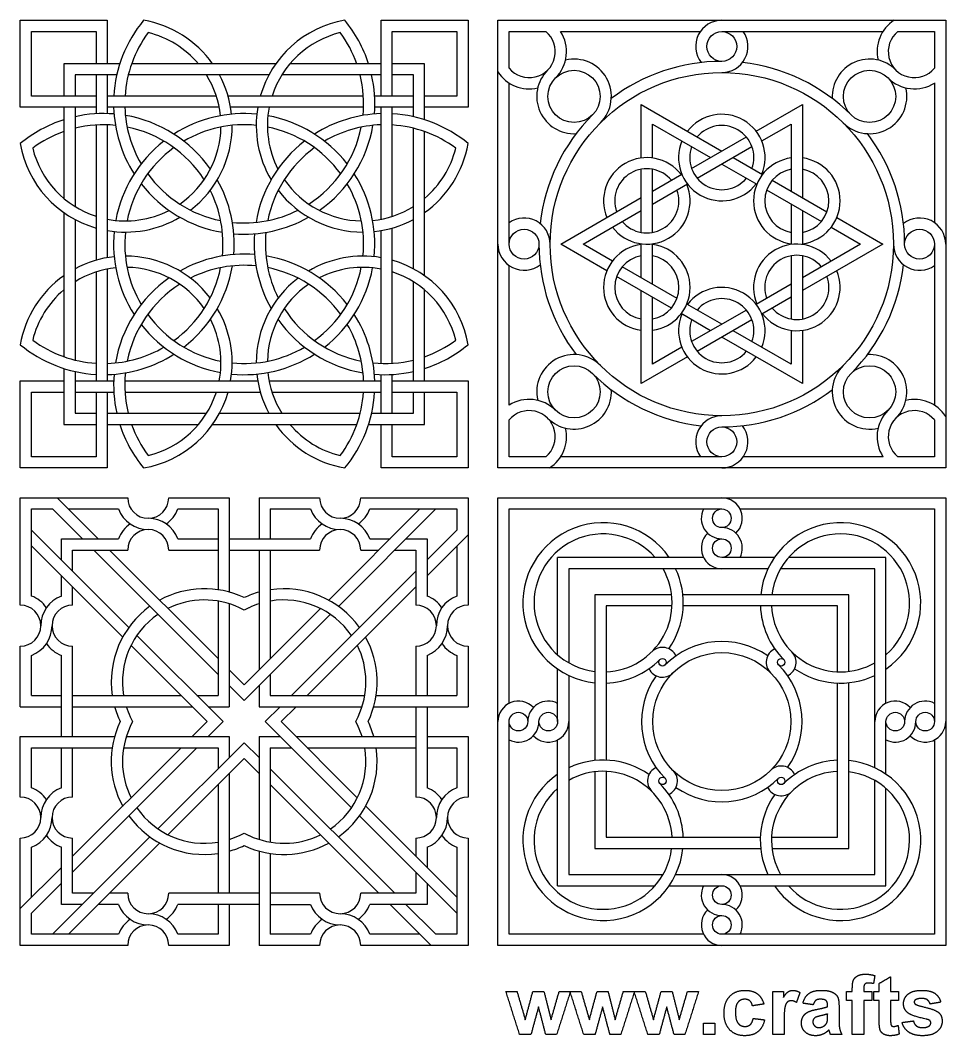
# Model space of a CAD drawing. Header units: millimetres. Extents: x -126 to 126, y -140 to 126.
# Drawn here: x -126 to -2, y -138.1 to -2 of the extents above; entities that cross this region are included whole.
import ezdxf

# ---------------------------------------------------------------- set-up
doc = ezdxf.new("R2010")
doc.units = ezdxf.units.MM
doc.header["$MEASUREMENT"] = 0
doc.layers.add('Layer 03', color=5, linetype='Continuous')

msp = doc.modelspace()

# ---------------------------------------------------------------- linework, layer by layer
at = {"layer": 'Layer 03'}
for p, q in [((-126, -13.66), (-126, -2)), ((-126, -2), (-114.34, -2)), ((-77.66, -2), (-66, -2)), ((-66, -2), (-66, -13.66)), ((-62, -2), (-2, -2)), ((-62, -62), (-62, -2)), ((-2, -2), (-2, -62)), ((-115.84, -3.5), (-115.84, -7.83)), ((-76.16, -12.16), (-76.16, -3.5)), ((-112.67, -7.83), (-120.17, -7.83)), ((-120.17, -7.83), (-120.17, -12.16)), ((-91.76, -7.83), (-111.09, -7.83)), ((-77.66, -7.83), (-89.87, -7.83)), ((-71.83, -7.83), (-76.16, -7.83)), ((-71.83, -15.33), (-71.83, -7.83)), ((-115.84, -9.33), (-115.84, -14.53)), ((-115.84, -12.16), (-124.5, -12.16)), ((-99.73, -12.16), (-114.34, -12.16)), ((-80.03, -12.16), (-98.16, -12.16)), ((-73.33, -12.16), (-78.53, -12.16)), ((-67.5, -12.16), (-71.83, -12.16)), ((-42.8, -20.45), (-42.8, -13.3)), ((-21.2, -13.3), (-21.2, -25.77)), ((-120.17, -13.66), (-120.17, -25.87)), ((-76.16, -28.27), (-76.16, -13.66)), ((-115.84, -16.03), (-115.84, -34.16)), ((-71.83, -36.24), (-71.83, -16.91)), ((-42.8, -30.43), (-42.8, -21.97)), ((-120.17, -27.76), (-120.17, -47.09)), ((-21.2, -27.5), (-21.2, -32.05)), ((-76.16, -47.97), (-76.16, -29.84)), ((-47.4, -35.57), (-53.59, -32)), ((-42.8, -36.5), (-42.8, -31.95)), ((-10.41, -32), (-21.2, -38.23)), ((-21.2, -33.57), (-21.2, -42.03)), ((-115.84, -35.73), (-115.84, -50.34)), ((-38.75, -40.57), (-46.09, -36.33)), ((-71.83, -50.34), (-71.83, -38.13)), ((-42.8, -50.7), (-42.8, -38.23)), ((-22.7, -39.1), (-26.64, -41.37)), ((-33.5, -43.6), (-37.44, -41.32)), ((-27.96, -42.13), (-35.29, -46.37)), ((-21.2, -43.55), (-21.2, -50.7)), ((-21.2, -50.7), (-32, -44.47)), ((-36.61, -47.12), (-42.8, -50.7)), ((-120.17, -48.67), (-120.17, -56.17)), ((-126, -62), (-126, -50.34)), ((-76.16, -54.67), (-76.16, -49.47)), ((-66, -50.34), (-66, -62)), ((-124.5, -51.84), (-120.17, -51.84)), ((-118.67, -51.84), (-113.47, -51.84)), ((-115.84, -51.84), (-115.84, -60.5)), ((-111.97, -51.84), (-93.84, -51.84)), ((-92.27, -51.84), (-77.66, -51.84)), ((-76.16, -51.84), (-67.5, -51.84)), ((-71.83, -56.17), (-71.83, -51.84)), ((-120.17, -56.17), (-115.84, -56.17)), ((-114.34, -56.17), (-102.13, -56.17)), ((-100.24, -56.17), (-80.91, -56.17)), ((-79.33, -56.17), (-71.83, -56.17)), ((-76.16, -60.5), (-76.16, -56.17)), ((-114.34, -62), (-126, -62)), ((-66, -62), (-77.66, -62)), ((-2, -62), (-62, -62)), ((-126, -80.39), (-126, -66)), ((-126, -66), (-111.61, -66)), ((-121.05, -66), (-115.55, -71.5)), ((-106.11, -66), (-98, -66)), ((-98, -66), (-98, -78.64)), ((-94, -66), (-85.89, -66)), ((-94, -66), (-94, -71.5)), ((-80.39, -66), (-66, -66)), ((-66, -66), (-66, -80.39)), ((-62, -66), (-2, -66)), ((-62, -126), (-62, -66)), ((-2, -66), (-2, -126)), ((-121.67, -67.5), (-117.67, -71.5)), ((-99.5, -67.5), (-99.5, -78.32)), ((-92.5, -67.5), (-92.5, -71.5)), ((-72.45, -67.5), (-84.67, -79.72)), ((-70.33, -67.5), (-83.37, -80.55)), ((-124.5, -70.33), (-111.45, -83.37)), ((-67.5, -70.33), (-71.5, -74.33)), ((-66, -70.95), (-71.5, -76.45)), ((-124.5, -72.45), (-112.28, -84.67)), ((-116.17, -73), (-99.5, -89.67)), ((-114.05, -73), (-99.5, -87.55)), ((-94, -73), (-94, -89.05)), ((-92.5, -73), (-92.5, -87.55)), ((-54, -87.05), (-54, -74)), ((-34.45, -74), (-54, -74)), ((-24.95, -74), (-32, -74)), ((-10, -74), (-23.05, -74)), ((-10, -93.55), (-10, -74)), ((-73, -75.83), (-89.67, -92.5)), ((-25.81, -75.5), (-52.5, -75.5)), ((-52.5, -75.5), (-52.5, -88.12)), ((-11.5, -75.5), (-24.12, -75.5)), ((-11.5, -102.19), (-11.5, -75.5)), ((-73, -77.95), (-87.55, -92.5)), ((-99.5, -79.84), (-99.5, -92.5)), ((-98, -80.21), (-98, -94)), ((-85.79, -80.84), (-96, -91.05)), ((-84.45, -81.62), (-96, -93.17)), ((-110.38, -84.45), (-98.83, -96)), ((-126, -94), (-126, -85.89)), ((-111.16, -85.79), (-100.95, -96)), ((-66, -85.89), (-66, -94)), ((-98, -89.05), (-96, -91.05)), ((-92.5, -89.67), (-92.5, -92.5)), ((-54, -96), (-54, -88.95)), ((-52.5, -89.81), (-52.5, -116.5)), ((-98, -91.17), (-96, -93.17)), ((-94, -91.17), (-94, -94)), ((-124.5, -92.5), (-120.5, -92.5)), ((-119, -92.5), (-104.45, -92.5)), ((-102.33, -92.5), (-99.5, -92.5)), ((-92.5, -92.5), (-79.84, -92.5)), ((-78.32, -92.5), (-67.5, -92.5)), ((-126, -94), (-120.5, -94)), ((-119, -94), (-102.95, -94)), ((-100.83, -94), (-98, -94)), ((-94, -94), (-80.21, -94)), ((-91.17, -94), (-93.17, -96)), ((-89.05, -94), (-91.05, -96)), ((-78.64, -94), (-66, -94)), ((-100.95, -96), (-102.95, -98)), ((-98.83, -96), (-100.83, -98)), ((-93.17, -96), (-81.62, -107.55)), ((-91.05, -96), (-80.84, -106.21)), ((-10, -103.05), (-10, -96)), ((-126, -106.11), (-126, -98)), ((-126, -98), (-113.36, -98)), ((-111.79, -98), (-98, -98)), ((-96, -98.83), (-107.55, -110.38)), ((-98, -98), (-98, -100.83)), ((-96, -98.83), (-94, -100.83)), ((-94, -98), (-94, -111.79)), ((-94, -98), (-91.17, -98)), ((-89.05, -98), (-73, -98)), ((-71.5, -98), (-66, -98)), ((-66, -98), (-66, -106.11)), ((-54, -118), (-54, -98.45)), ((-124.5, -99.5), (-113.68, -99.5)), ((-104.45, -99.5), (-119, -114.05)), ((-102.33, -99.5), (-119, -116.17)), ((-112.16, -99.5), (-99.5, -99.5)), ((-99.5, -99.5), (-99.5, -102.33)), ((-92.5, -99.5), (-92.5, -112.16)), ((-92.5, -99.5), (-89.67, -99.5)), ((-87.55, -99.5), (-73, -99.5)), ((-71.5, -99.5), (-67.5, -99.5)), ((-96, -100.95), (-106.21, -111.16)), ((-96, -100.95), (-94, -102.95)), ((-98, -102.95), (-98, -119)), ((-92.5, -102.33), (-75.83, -119)), ((-99.5, -104.45), (-99.5, -119)), ((-92.5, -104.45), (-77.95, -119)), ((-11.5, -116.5), (-11.5, -103.88)), ((-10, -118), (-10, -104.95)), ((-79.72, -107.33), (-67.5, -119.55)), ((-80.55, -108.63), (-67.5, -121.67)), ((-108.63, -111.45), (-121.67, -124.5)), ((-126, -126), (-126, -111.61)), ((-107.33, -112.28), (-119.55, -124.5)), ((-66, -111.61), (-66, -126)), ((-94, -113.36), (-94, -126)), ((-92.5, -113.68), (-92.5, -124.5)), ((-120.5, -115.55), (-126, -121.05)), ((-52.5, -116.5), (-39.88, -116.5)), ((-38.19, -116.5), (-11.5, -116.5)), ((-120.5, -117.67), (-124.5, -121.67)), ((-54, -118), (-40.95, -118)), ((-39.05, -118), (-32, -118)), ((-29.55, -118), (-10, -118)), ((-99.5, -120.5), (-99.5, -124.5)), ((-98, -120.5), (-98, -126)), ((-76.45, -120.5), (-70.95, -126)), ((-74.33, -120.5), (-70.33, -124.5)), ((-111.61, -126), (-126, -126)), ((-98, -126), (-106.11, -126)), ((-85.89, -126), (-94, -126)), ((-66, -126), (-80.39, -126)), ((-2, -126), (-62, -126))]:
    msp.add_line(p, q, dxfattribs=at)
for points in [[(-114.34, -2), (-114.34, -7.83)], [(-77.66, -12.16), (-77.66, -2)], [(-124.5, -12.16), (-124.5, -3.5), (-115.84, -3.5)], [(-76.16, -3.5), (-67.5, -3.5), (-67.5, -12.16)], [(-60.5, -8.43), (-60.5, -3.5), (-55.57, -3.5)], [(-53.6, -3.5), (-34.87, -3.5)], [(-32, -3.5), (-10.4, -3.5)], [(-8.43, -3.5), (-3.5, -3.5), (-3.5, -8.43)], [(-113.08, -9.33), (-118.67, -9.33), (-118.67, -12.16)], [(-114.34, -9.33), (-114.34, -14.51)], [(-92.69, -9.33), (-111.53, -9.33)], [(-77.66, -9.33), (-90.96, -9.33)], [(-73.33, -14.92), (-73.33, -9.33), (-76.16, -9.33)], [(-60.5, -32), (-60.5, -10.4)], [(-3.5, -10.4), (-3.5, -29.13)], [(-42.8, -13.3), (-32, -19.53)], [(-27.39, -16.88), (-21.2, -13.3)], [(-115.84, -13.66), (-126, -13.66)], [(-118.67, -13.66), (-118.67, -26.96)], [(-99.34, -13.66), (-114.34, -13.66)], [(-80.01, -13.66), (-97.82, -13.66)], [(-73.33, -13.66), (-78.51, -13.66)], [(-77.66, -28.66), (-77.66, -13.66)], [(-66, -13.66), (-71.83, -13.66)], [(-114.34, -16.01), (-114.34, -33.82)], [(-41.3, -20.45), (-41.3, -15.9), (-33.5, -20.4)], [(-26.64, -18.17), (-22.7, -15.9), (-22.7, -24.9)], [(-73.33, -35.31), (-73.33, -16.47)], [(-36.04, -21.87), (-28.71, -17.63)], [(-35.29, -23.17), (-27.96, -18.93)], [(-30.5, -20.4), (-26.56, -22.68)], [(-32, -21.27), (-27.31, -23.97)], [(-41.3, -30.43), (-41.3, -21.97)], [(-41.3, -24.9), (-37.36, -22.63)], [(-41.3, -26.63), (-36.61, -23.93)], [(-25.25, -23.43), (-17.91, -27.67)], [(-53.59, -32), (-42.8, -25.77)], [(-26, -24.73), (-18.66, -28.97)], [(-22.7, -26.63), (-22.7, -32.05)], [(-46.65, -34.27), (-50.59, -32), (-42.8, -27.5)], [(-16.6, -28.43), (-10.41, -32)], [(-118.67, -28.69), (-118.67, -47.53)], [(-17.35, -29.73), (-13.41, -32), (-21.2, -36.5)], [(-77.66, -47.99), (-77.66, -30.18)], [(-41.3, -37.37), (-41.3, -31.95)], [(-3.5, -32), (-3.5, -53.6)], [(-22.7, -33.57), (-22.7, -42.03)], [(-114.34, -35.34), (-114.34, -50.34)], [(-60.5, -53.6), (-60.5, -34.87)], [(-38, -39.27), (-45.34, -35.03)], [(-73.33, -50.34), (-73.33, -37.04)], [(-22.7, -37.37), (-27.39, -40.07)], [(-37.36, -45.83), (-41.3, -48.1), (-41.3, -39.1)], [(-32, -42.73), (-36.69, -40.03)], [(-28.71, -40.83), (-36.04, -45.07)], [(-22.7, -43.55), (-22.7, -48.1), (-30.5, -43.6)], [(-126, -50.34), (-120.17, -50.34)], [(-118.67, -49.08), (-118.67, -54.67), (-115.84, -54.67)], [(-118.67, -50.34), (-113.49, -50.34)], [(-111.99, -50.34), (-94.18, -50.34)], [(-92.66, -50.34), (-77.66, -50.34)], [(-77.66, -54.67), (-77.66, -49.49)], [(-76.16, -50.34), (-66, -50.34)], [(-115.84, -60.5), (-124.5, -60.5), (-124.5, -51.84)], [(-114.34, -51.84), (-114.34, -62)], [(-78.92, -54.67), (-73.33, -54.67), (-73.33, -51.84)], [(-67.5, -51.84), (-67.5, -60.5), (-76.16, -60.5)], [(-114.34, -54.67), (-101.04, -54.67)], [(-99.31, -54.67), (-80.47, -54.67)], [(-55.57, -60.5), (-60.5, -60.5), (-60.5, -55.57)], [(-3.5, -55.57), (-3.5, -60.5), (-8.43, -60.5)], [(-77.66, -62), (-77.66, -56.17)], [(-32, -60.5), (-53.6, -60.5)], [(-10.4, -60.5), (-29.13, -60.5)], [(-124.5, -79.17), (-124.5, -67.5), (-121.67, -67.5)], [(-119.55, -67.5), (-112.83, -67.5)], [(-104.88, -67.5), (-99.5, -67.5)], [(-92.5, -67.5), (-87.12, -67.5)], [(-79.17, -67.5), (-67.5, -67.5), (-67.5, -70.33)], [(-60.5, -93.55), (-60.5, -67.5), (-32, -67.5)], [(-29.55, -67.5), (-3.5, -67.5), (-3.5, -96)], [(-120.5, -74.33), (-120.5, -71.5), (-112.83, -71.5)], [(-104.88, -71.5), (-99.5, -71.5)], [(-98, -71.5), (-87.12, -71.5)], [(-79.17, -71.5), (-76.45, -71.5)], [(-74.33, -71.5), (-71.5, -71.5), (-71.5, -79.17)], [(-119, -75.83), (-119, -73), (-111.61, -73)], [(-106.11, -73), (-99.5, -73)], [(-98, -73), (-85.89, -73)], [(-80.39, -73), (-77.95, -73)], [(-75.83, -73), (-73, -73), (-73, -80.39)], [(-67.5, -72.45), (-67.5, -79.17)], [(-120.5, -79.17), (-120.5, -76.45)], [(-119, -80.39), (-119, -77.95)], [(-38.72, -79), (-49, -79), (-49, -101.22)], [(-15, -89.28), (-15, -79), (-37.22, -79)], [(-95.36, -80.74), (-96, -81.04), (-96.64, -80.74)], [(-38.67, -80.5), (-47.5, -80.5), (-47.5, -101.17)], [(-16.5, -89.33), (-16.5, -80.5), (-37.17, -80.5)], [(-119, -98), (-119, -85.89)], [(-73, -85.89), (-73, -92.5)], [(-124.5, -92.5), (-124.5, -87.12)], [(-120.5, -98), (-120.5, -87.12)], [(-71.5, -87.12), (-71.5, -92.5)], [(-67.5, -87.12), (-67.5, -92.5)], [(-25.33, -111.5), (-16.5, -111.5), (-16.5, -90.83)], [(-25.28, -113), (-15, -113), (-15, -90.78)], [(-73, -94), (-73, -106.11)], [(-71.5, -94), (-71.5, -104.88)], [(-111.26, -95.36), (-110.96, -96), (-111.26, -96.64)], [(-80.74, -96.64), (-81.04, -96), (-80.74, -95.36)], [(-34.45, -124.5), (-60.5, -124.5), (-60.5, -96)], [(-3.5, -98.45), (-3.5, -124.5), (-32, -124.5)], [(-124.5, -104.88), (-124.5, -99.5)], [(-120.5, -104.88), (-120.5, -99.5)], [(-119, -106.11), (-119, -99.5)], [(-67.5, -99.5), (-67.5, -104.88)], [(-49, -102.72), (-49, -113), (-26.78, -113)], [(-47.5, -102.67), (-47.5, -111.5), (-26.83, -111.5)], [(-96.64, -111.26), (-96, -110.96), (-95.36, -111.26)], [(-124.5, -119.55), (-124.5, -112.83)], [(-117.67, -120.5), (-120.5, -120.5), (-120.5, -112.83)], [(-116.17, -119), (-119, -119), (-119, -111.61)], [(-73, -111.61), (-73, -114.05)], [(-71.5, -112.83), (-71.5, -115.55)], [(-67.5, -112.83), (-67.5, -124.5), (-70.33, -124.5)], [(-73, -116.17), (-73, -119), (-80.39, -119)], [(-71.5, -117.67), (-71.5, -120.5), (-79.17, -120.5)], [(-111.61, -119), (-114.05, -119)], [(-94, -119), (-106.11, -119)], [(-85.89, -119), (-92.5, -119)], [(-112.83, -120.5), (-115.55, -120.5)], [(-94, -120.5), (-104.88, -120.5)], [(-92.5, -120.5), (-87.12, -120.5)], [(-112.83, -124.5), (-124.5, -124.5), (-124.5, -121.67)], [(-99.5, -124.5), (-104.88, -124.5)], [(-87.12, -124.5), (-92.5, -124.5)], [(-72.45, -124.5), (-79.17, -124.5)]]:
    msp.add_lwpolyline(points, dxfattribs=at)
for centre, radius in [((-32, -5.5), 2), ((-51.8, -12.2), 3.5), ((-32, -32), 23), ((-12.2, -12.2), 3.5), ((-58.5, -32), 2), ((-5.5, -32), 2), ((-51.8, -51.8), 3.5), ((-12.2, -51.8), 3.5), ((-32, -58.5), 2), ((-32, -68.75), 1.25), ((-32, -72.75), 1.25), ((-32, -96), 9.25), ((-39.95, -88.05), 0.5), ((-24.05, -88.05), 0.5), ((-59.25, -96), 1.25), ((-55.25, -96), 1.25), ((-8.75, -96), 1.25), ((-4.75, -96), 1.25), ((-39.95, -103.95), 0.5), ((-24.05, -103.95), 0.5), ((-32, -119.25), 1.25), ((-32, -123.25), 1.25)]:
    msp.add_circle(centre, radius, dxfattribs=at)
for centre, radius, start, end in [((-96, -13.16), 17.5, 140.3705, 176.726), ((-111.91, -16.09), 14.3, 35.2878, 80.2176), ((-80.09, -16.09), 14.3, 99.7824, 164.0498), ((-96, -13.16), 17.5, 17.7346, 39.6295), ((-32, -5.5), 3.5, 90, 218.0176), ((-6.19, -6.19), 5, 123.0578, 193.2117), ((-96, -13.16), 16, 143.5571, 176.4187), ((-111.91, -16.09), 12.8, 40.1943, 76.276), ((-80.09, -16.09), 12.8, 103.724, 162.1211), ((-96, -13.16), 16, 19.461, 36.4429), ((-57.81, -6.19), 3.5, 219.7588, 50.2412), ((-57.81, -6.19), 5, 315, 32.5558), ((-32, -5.5), 3.5, 270, 34.8499), ((-6.19, -6.19), 3.5, 129.7588, 320.2412), ((-51.8, -12.2), 5, 315, 103.2117), ((-32, -32), 24.5, 90, 127.1828), ((-32, -32), 24.5, 45, 83.5379), ((-12.2, -12.2), 5, 45, 183.2051), ((-111.91, -16.09), 12.8, 5.8372, 31.8835), ((-111.91, -16.09), 14.3, 6.0634, 28.2155), ((-96, -13.16), 16, 354.3223, 13.8521), ((-96, -13.16), 17.5, 355.432, 12.6441), ((-57.81, -6.19), 5, 213.0578, 283.2117), ((-51.8, -12.2), 5, 135, 273.2051), ((-6.19, -6.19), 5, 225, 302.5558), ((-12.2, -12.2), 5, 225, 13.2117), ((-114.84, -32), 17.5, 85.432, 102.6441), ((-96, -13.16), 17.5, 181.639, 212.5634), ((-96, -13.16), 16, 181.7928, 210.3535), ((-114.84, -32), 17.5, 35.1001, 80.406), ((-96, -32), 17.5, 84.4651, 122.5634), ((-80.09, -16.09), 14.3, 170.2176, 210.6561), ((-80.09, -16.09), 12.8, 169.0578, 207.1721), ((-96, -32), 17.5, 37.9117, 79.5494), ((-77.16, -32), 17.5, 91.639, 122.5634), ((-77.16, -32), 17.5, 50.3705, 86.726), ((-32, -32), 24.5, 135, 173.5379), ((-32, -20.4), 5.8, 337.4301, 142.5699), ((-114.84, -32), 17.5, 107.7346, 129.6295), ((-114.84, -32), 16, 84.3223, 103.8521), ((-114.84, -32), 16, 32.6834, 78.6398), ((-111.91, -16.09), 12.8, 304.5977, 359.0464), ((-96, -32), 16, 84.2323, 120.3535), ((-111.91, -16.09), 14.3, 307.4525, 0.0444), ((-96, -32), 16, 36.0643, 78.7929), ((-96, -13.16), 16, 302.6834, 348.6398), ((-96, -13.16), 17.5, 305.1001, 350.406), ((-77.16, -32), 16, 91.7928, 120.3535), ((-77.16, -32), 16, 53.5571, 86.4187), ((-32, -20.4), 4.3, 340.0455, 139.9545), ((-114.84, -32), 16, 109.461, 126.4429), ((-32, -32), 24.5, 0, 37.1828), ((-111.91, -16.09), 14.3, 189.7824, 254.0498), ((-96, -32), 17.5, 127.9117, 169.5494), ((-77.16, -32), 17.5, 127.9117, 170.406), ((-80.09, -16.09), 14.3, 305.2878, 350.2176), ((-32, -20.4), 5.8, 157.4301, 322.5699), ((-32, -20.4), 4.3, 160.0455, 319.9545), ((-111.91, -16.09), 12.8, 193.724, 252.1211), ((-96, -32), 16, 126.0643, 168.7929), ((-77.16, -32), 16, 126.0643, 168.6398), ((-80.09, -16.09), 12.8, 310.1943, 346.276), ((-42.05, -26.2), 5.8, 37.4301, 202.5699), ((-21.95, -26.2), 5.8, 97.4301, 262.5699), ((-21.95, -26.2), 5.8, 277.4301, 82.5699), ((-96, -13.16), 16, 216.0643, 258.6398), ((-96, -32), 17.5, 354.4651, 32.5634), ((-42.05, -26.2), 4.3, 40.0455, 199.9545), ((-21.95, -26.2), 4.3, 100.0455, 259.9545), ((-21.95, -26.2), 4.3, 280.0455, 79.9545), ((-96, -13.16), 17.5, 217.9117, 260.406), ((-114.84, -32), 17.5, 355.432, 29.4968), ((-80.09, -16.09), 12.8, 214.5977, 269.0464), ((-96, -32), 16, 354.2323, 30.3535), ((-42.05, -26.2), 5.8, 217.4301, 22.5699), ((-114.84, -32), 16, 354.3223, 26.7919), ((-80.09, -16.09), 14.3, 217.4525, 270.0444), ((-42.05, -26.2), 4.3, 220.0455, 19.9545), ((-80.09, -16.09), 12.8, 275.8372, 301.8835), ((-111.91, -16.09), 12.8, 259.0578, 297.1721), ((-111.91, -16.09), 14.3, 260.2176, 300.6561), ((-96, -13.16), 16, 264.3223, 296.7919), ((-96, -13.16), 17.5, 265.432, 299.4968), ((-58.5, -32), 3.5, 0, 124.8499), ((-5.5, -32), 3.5, 0, 128.0176), ((-80.09, -16.09), 14.3, 276.0634, 298.2155), ((-96, -32), 17.5, 174.4651, 212.5634), ((-96, -32), 16, 174.2323, 210.3535), ((-77.16, -32), 17.5, 175.432, 209.4968), ((-77.16, -32), 16, 174.3223, 206.7919), ((-58.5, -32), 3.5, 180, 308.0176), ((-32, -32), 24.5, 180, 217.1828), ((-42.05, -37.8), 5.8, 97.4301, 262.5699), ((-42.05, -37.8), 5.8, 277.4301, 82.5699), ((-21.95, -37.8), 5.8, 37.4301, 202.5699), ((-21.95, -26.2), 5.8, 270, 270.0000033162686), ((-5.5, -32), 3.5, 180, 304.8499), ((-111.91, -47.91), 14.3, 96.0634, 118.2155), ((-111.91, -47.91), 14.3, 37.4525, 90.0444), ((-96, -50.84), 17.5, 85.432, 119.4968), ((-96, -50.84), 17.5, 37.9117, 80.406), ((-80.09, -47.91), 14.3, 80.2176, 120.6561), ((-42.05, -37.8), 4.3, 100.0455, 259.9545), ((-42.05, -37.8), 4.3, 280.0455, 79.9545), ((-21.95, -37.8), 4.3, 40.0455, 199.9545), ((-111.91, -47.91), 12.8, 95.8372, 121.8835), ((-111.91, -47.91), 12.8, 34.5977, 89.0464), ((-114.84, -32), 16, 306.0643, 348.6398), ((-114.84, -32), 17.5, 307.9117, 350.406), ((-96, -50.84), 16, 84.3223, 116.7919), ((-96, -50.84), 16, 36.0643, 78.6398), ((-96, -32), 16, 306.0643, 348.7929), ((-80.09, -47.91), 12.8, 79.0578, 117.1721), ((-96, -32), 17.5, 307.9117, 349.5494), ((-80.09, -47.91), 14.3, 9.7824, 74.0498), ((-32, -32), 24.5, 315, 353.5379), ((-111.91, -47.91), 14.3, 125.2878, 170.2176), ((-96, -50.84), 17.5, 125.1001, 170.406), ((-80.09, -47.91), 14.3, 127.4525, 180.0444), ((-80.09, -47.91), 12.8, 13.724, 72.1211), ((-21.95, -37.8), 5.8, 217.4301, 22.5699), ((-21.95, -37.8), 4.3, 220.0455, 19.9545), ((-96, -50.84), 16, 122.6834, 168.6398), ((-80.09, -47.91), 12.8, 124.5977, 179.0464), ((-32, -43.6), 5.8, 337.4301, 142.5699), ((-111.91, -47.91), 12.8, 130.1943, 166.276), ((-32, -43.6), 4.3, 340.0455, 139.9545), ((-111.91, -47.91), 14.3, 350.2176, 30.6561), ((-77.16, -32), 16, 212.6834, 258.6398), ((-96, -32), 16, 216.0643, 258.7929), ((-111.91, -47.91), 12.8, 349.0578, 27.1721), ((-77.16, -32), 17.5, 215.1001, 260.406), ((-96, -50.84), 17.5, 1.639, 32.5634), ((-32, -43.6), 5.8, 157.4301, 322.5699), ((-32, -43.6), 4.3, 160.0455, 319.9545), ((-96, -32), 17.5, 217.9117, 259.5494), ((-96, -50.84), 16, 1.7928, 30.3535), ((-114.84, -32), 16, 233.5571, 266.4187), ((-77.16, -32), 16, 289.461, 306.4429), ((-114.84, -32), 17.5, 230.3705, 266.726), ((-114.84, -32), 16, 271.7928, 300.3535), ((-96, -32), 16, 264.2323, 300.3535), ((-77.16, -32), 17.5, 287.7346, 309.6295), ((-114.84, -32), 17.5, 271.639, 302.5634), ((-96, -32), 17.5, 264.4651, 302.5634), ((-77.16, -32), 16, 264.3223, 283.8521), ((-51.8, -51.8), 5, 45, 193.2117), ((-12.2, -51.8), 5, 315, 93.2051), ((-12.2, -51.8), 5, 135, 283.2117), ((-96, -50.84), 17.5, 175.432, 192.6441), ((-96, -50.84), 16, 174.3223, 193.8521), ((-80.09, -47.91), 14.3, 186.0634, 208.2155), ((-80.09, -47.91), 12.8, 185.8372, 211.8835), ((-77.16, -32), 17.5, 265.432, 282.6441), ((-32, -32), 24.5, 225, 263.5379), ((-51.8, -51.8), 5, 225, 3.2051), ((-32, -32), 24.5, 270, 307.1828), ((-111.91, -47.91), 14.3, 279.7824, 344.0498), ((-111.91, -47.91), 12.8, 283.724, 342.1211), ((-96, -50.84), 16, 323.5571, 356.4187), ((-96, -50.84), 17.5, 320.3705, 356.726), ((-57.81, -57.81), 5, 45, 122.5558), ((-6.19, -57.81), 5, 33.0578, 103.2117), ((-57.81, -57.81), 3.5, 309.7588, 140.2412), ((-6.19, -57.81), 5, 135, 212.5558), ((-6.19, -57.81), 3.5, 39.7588, 230.2412), ((-32, -58.5), 3.5, 90, 214.8499), ((-96, -50.84), 17.5, 197.7346, 219.6295), ((-96, -50.84), 16, 199.461, 216.4429), ((-80.09, -47.91), 14.3, 215.2878, 260.2176), ((-80.09, -47.91), 12.8, 220.1943, 256.276), ((-57.81, -57.81), 5, 303.0578, 13.2117), ((-32, -58.5), 3.5, 270, 38.0176), ((-108.86, -66), 2.75, 180, 0), ((-83.14, -66), 2.75, 180, 0), ((-32, -68.75), 2.75, 313.3418, 90), ((-108.86, -66), 4.25, 200.6673, 270), ((-108.86, -66), 4.25, 304.5603, 339.3327), ((-83.14, -66), 4.25, 200.6673, 270), ((-83.14, -66), 4.25, 304.5603, 339.3327), ((-32, -68.75), 2.75, 152.9643, 270), ((-108.86, -73), 4.25, 20.6673, 90), ((-83.14, -73), 4.25, 20.6673, 90), ((-47.91, -80.09), 10.75, 34.508, 264.18), ((-16.09, -80.09), 10.75, 304.508, 174.18), ((-108.86, -73), 4.25, 124.5603, 159.3327), ((-108.86, -73), 2.75, 0, 180), ((-83.14, -73), 4.25, 124.5603, 159.3327), ((-83.14, -73), 2.75, 0, 180), ((-32, -72.75), 2.75, 133.3418, 270), ((-32, -72.75), 2.75, 332.9643, 90), ((-47.91, -80.09), 9.25, 41.1771, 263.2321), ((-16.09, -80.09), 9.25, 311.1771, 173.2321), ((-47.91, -80.09), 9.25, 272.5398, 29.7507), ((-47.91, -80.09), 10.75, 325.1023, 25.2764), ((-101.33, -90.67), 12.48, 64.7391, 118.7179), ((-90.67, -90.67), 12.48, 105.4579, 115.2609), ((-90.67, -90.67), 12.48, 35.7809, 98.4168), ((-126, -83.14), 4.25, 34.5603, 69.3327), ((-119, -83.14), 4.25, 110.6673, 180), ((-101.33, -90.67), 10.98, 64.7391, 116.4184), ((-90.67, -90.67), 10.98, 107.6337, 115.2609), ((-90.67, -90.67), 10.98, 34.5086, 99.5764), ((-73, -83.14), 4.25, 34.5603, 69.3327), ((-66, -83.14), 4.25, 110.6673, 180), ((-126, -83.14), 2.75, 270, 90), ((-119, -83.14), 2.75, 90, 270), ((-101.33, -90.67), 12.48, 125.7809, 188.4168), ((-101.33, -90.67), 10.98, 124.5086, 189.5764), ((-73, -83.14), 2.75, 270, 90), ((-66, -83.14), 2.75, 90, 270), ((-16.09, -80.09), 10.75, 182.1852, 225), ((-16.09, -80.09), 9.25, 182.5398, 299.7507), ((-126, -83.14), 4.25, 290.6673, 0), ((-73, -83.14), 4.25, 290.6673, 0), ((-119, -83.14), 4.25, 214.5603, 249.3327), ((-90.67, -90.67), 12.48, 334.7391, 28.7179), ((-66, -83.14), 4.25, 214.5603, 249.3327), ((-32, -96), 10.75, 55.1023, 135), ((-90.67, -90.67), 10.98, 334.7391, 26.4184), ((-39.95, -88.05), 2, 25.5288, 135), ((-24.05, -88.05), 2, 115.5288, 225), ((-24.05, -88.05), 2, 295.5288, 45), ((-47.91, -80.09), 10.75, 272.1852, 315), ((-32, -96), 10.75, 325.1023, 45), ((-39.95, -88.05), 2, 205.5288, 315), ((-16.09, -80.09), 10.75, 235.1023, 295.2764), ((-32, -96), 10.75, 145.1023, 225), ((-59.25, -96), 2.75, 43.3418, 180), ((-55.25, -96), 2.75, 62.9643, 180), ((-8.75, -96), 2.75, 43.3418, 180), ((-4.75, -96), 2.75, 62.9643, 180), ((-101.33, -90.67), 12.48, 195.4579, 205.2609), ((-101.33, -90.67), 10.98, 197.6337, 205.2609), ((-101.33, -101.33), 12.48, 154.7391, 208.7179), ((-90.67, -101.33), 12.48, 15.4579, 25.2609), ((-59.25, -96), 2.75, 242.9643, 0), ((-55.25, -96), 2.75, 223.3418, 360), ((-8.75, -96), 2.75, 242.9643, 360), ((-4.75, -96), 2.75, 223.3418, 360), ((-101.33, -101.33), 10.98, 154.7391, 206.4184), ((-90.67, -101.33), 10.98, 17.6337, 25.2609), ((-90.67, -101.33), 10.98, 304.5086, 9.5764), ((-90.67, -101.33), 12.48, 305.7809, 8.4168), ((-47.91, -111.91), 10.75, 55.1023, 115.2764), ((-24.05, -103.95), 2, 25.5288, 135), ((-16.09, -111.91), 10.75, 214.508, 84.18), ((-16.09, -111.91), 10.75, 92.1852, 135), ((-47.91, -111.91), 10.75, 124.508, 354.18), ((-47.91, -111.91), 9.25, 2.5398, 119.7507), ((-39.95, -103.95), 2, 115.5288, 225), ((-39.95, -103.95), 2, 295.5288, 45), ((-16.09, -111.91), 9.25, 92.5398, 209.7507), ((-16.09, -111.91), 9.25, 221.1771, 83.2321), ((-47.91, -111.91), 10.75, 2.1852, 45), ((-32, -96), 10.75, 235.1023, 315), ((-126, -108.86), 2.75, 270, 90), ((-126, -108.86), 4.25, 34.5603, 69.3327), ((-119, -108.86), 4.25, 110.6673, 180), ((-119, -108.86), 2.75, 90, 270), ((-73, -108.86), 2.75, 270, 90), ((-73, -108.86), 4.25, 34.5603, 69.3327), ((-66, -108.86), 4.25, 110.6673, 180), ((-66, -108.86), 2.75, 90, 270), ((-47.91, -111.91), 9.25, 131.1771, 353.2321), ((-16.09, -111.91), 10.75, 145.1023, 205.2764), ((-24.05, -103.95), 2, 205.5288, 315), ((-126, -108.86), 4.25, 290.6673, 0), ((-101.33, -101.33), 12.48, 215.7809, 278.4168), ((-101.33, -101.33), 10.98, 214.5086, 279.5764), ((-73, -108.86), 4.25, 290.6673, 0), ((-119, -108.86), 4.25, 214.5603, 249.3327), ((-101.33, -101.33), 10.98, 287.6337, 295.2609), ((-90.67, -101.33), 10.98, 244.7391, 296.4184), ((-66, -108.86), 4.25, 214.5603, 249.3327), ((-101.33, -101.33), 12.48, 285.4579, 295.2609), ((-90.67, -101.33), 12.48, 244.7391, 298.7179), ((-32, -119.25), 2.75, 313.3418, 90), ((-32, -119.25), 2.75, 152.9643, 270), ((-108.86, -119), 2.75, 180, 0), ((-83.14, -119), 2.75, 180, 0), ((-108.86, -119), 4.25, 200.6673, 270), ((-108.86, -119), 4.25, 304.5603, 339.3327), ((-83.14, -119), 4.25, 200.6673, 270), ((-83.14, -119), 4.25, 304.5603, 339.3327), ((-32, -123.25), 2.75, 332.9643, 90), ((-108.86, -126), 4.25, 20.6673, 90), ((-83.14, -126), 4.25, 20.6673, 90), ((-32, -123.25), 2.75, 133.3418, 270), ((-108.86, -126), 4.25, 124.5603, 159.3327), ((-108.86, -126), 2.75, 0, 180), ((-83.14, -126), 4.25, 124.5603, 159.3327), ((-83.14, -126), 2.75, 0, 180)]:
    msp.add_arc(centre, radius, start, end, dxfattribs=at)
for points in [[(-14.36, -130.66), (-14.21, -130.3), (-13.8, -130.08)], [(-13.8, -130.08), (-13.39, -129.85), (-12.76, -129.85)], [(-12.76, -129.85), (-12.12, -129.85), (-11.5, -130.05)], [(-11.5, -130.05), (-11.59, -130.59), (-11.67, -131.12)], [(-10.91, -131.09), (-10.14, -130.64), (-9.38, -130.2)], [(-9.38, -130.2), (-9.38, -131.18), (-9.38, -132.17)], [(-14.51, -131.74), (-14.51, -131.01), (-14.36, -130.66)], [(-14.51, -132.17), (-14.51, -131.96), (-14.51, -131.74)], [(-12.84, -131.19), (-12.98, -131.34), (-12.98, -131.77)], [(-12.98, -131.77), (-12.98, -131.97), (-12.98, -132.17)], [(-12.37, -131.04), (-12.7, -131.04), (-12.84, -131.19)], [(-11.67, -131.12), (-12.04, -131.04), (-12.37, -131.04)], [(-10.91, -132.17), (-10.91, -131.63), (-10.91, -131.09)], [(-59.09, -137.95), (-60.01, -135.06), (-60.93, -132.17)], [(-60.93, -132.17), (-60.18, -132.17), (-59.44, -132.17)], [(-59.44, -132.17), (-58.89, -134.06), (-58.34, -135.96)], [(-58.34, -135.96), (-57.83, -134.06), (-57.32, -132.17)], [(-57.32, -132.17), (-56.57, -132.17), (-55.83, -132.17)], [(-55.83, -132.17), (-55.36, -134.06), (-54.88, -135.96)], [(-54.88, -135.96), (-54.34, -134.06), (-53.79, -132.17)], [(-52.29, -132.17), (-53.21, -135.06), (-54.13, -137.95)], [(-53.79, -132.17), (-53.04, -132.17), (-52.29, -132.17)], [(-50.5, -137.95), (-51.42, -135.06), (-52.34, -132.17)], [(-52.34, -132.17), (-51.59, -132.17), (-50.84, -132.17)], [(-50.84, -132.17), (-50.3, -134.06), (-49.75, -135.96)], [(-49.75, -135.96), (-49.24, -134.06), (-48.72, -132.17)], [(-48.72, -132.17), (-47.98, -132.17), (-47.24, -132.17)], [(-47.24, -132.17), (-46.77, -134.06), (-46.29, -135.96)], [(-46.29, -135.96), (-45.74, -134.06), (-45.2, -132.17)], [(-43.7, -132.17), (-44.62, -135.06), (-45.54, -137.95)], [(-45.2, -132.17), (-44.45, -132.17), (-43.7, -132.17)], [(-41.9, -137.95), (-42.83, -135.06), (-43.75, -132.17)], [(-43.75, -132.17), (-43, -132.17), (-42.25, -132.17)], [(-42.25, -132.17), (-41.7, -134.06), (-41.16, -135.96)], [(-41.16, -135.96), (-40.64, -134.06), (-40.13, -132.17)], [(-40.13, -132.17), (-39.39, -132.17), (-38.65, -132.17)], [(-38.65, -132.17), (-38.17, -134.06), (-37.7, -135.96)], [(-37.7, -135.96), (-37.15, -134.06), (-36.6, -132.17)], [(-35.11, -132.17), (-36.03, -135.06), (-36.95, -137.95)], [(-36.6, -132.17), (-35.86, -132.17), (-35.11, -132.17)], [(-31.7, -135.07), (-31.7, -133.63), (-30.95, -132.83)], [(-30.95, -132.83), (-30.2, -132.02), (-28.92, -132.02)], [(-28.93, -133.21), (-29.5, -133.21), (-29.83, -133.61)], [(-28.24, -133.43), (-28.51, -133.21), (-28.93, -133.21)], [(-28.92, -132.02), (-27.87, -132.02), (-27.25, -132.47)], [(-27.25, -132.47), (-26.64, -132.93), (-26.37, -133.85)], [(-25.18, -137.95), (-25.18, -135.06), (-25.18, -132.17)], [(-25.18, -132.17), (-24.47, -132.17), (-23.75, -132.17)], [(-23.75, -132.17), (-23.75, -132.58), (-23.75, -132.99)], [(-23.75, -132.99), (-23.4, -132.41), (-23.12, -132.22)], [(-23.12, -132.22), (-22.84, -132.02), (-22.49, -132.02)], [(-22.49, -132.02), (-21.99, -132.02), (-21.53, -132.31)], [(-21.53, -132.31), (-21.76, -132.98), (-22, -133.65)], [(-21.13, -133.75), (-20.9, -132.87), (-20.34, -132.45)], [(-20.34, -132.45), (-19.78, -132.02), (-18.68, -132.02)], [(-19.4, -133.37), (-19.62, -133.54), (-19.75, -133.95)], [(-18.8, -133.21), (-19.19, -133.21), (-19.4, -133.37)], [(-18.03, -133.4), (-18.23, -133.21), (-18.8, -133.21)], [(-18.68, -132.02), (-17.67, -132.02), (-17.18, -132.27)], [(-17.18, -132.27), (-16.69, -132.51), (-16.49, -132.88)], [(-16.49, -132.88), (-16.29, -133.26), (-16.29, -134.26)], [(-15.3, -132.17), (-14.91, -132.17), (-14.51, -132.17)], [(-15.3, -133.36), (-15.3, -132.76), (-15.3, -132.17)], [(-14.51, -133.36), (-14.91, -133.36), (-15.3, -133.36)], [(-14.51, -137.95), (-14.51, -135.65), (-14.51, -133.36)], [(-12.98, -132.17), (-12.44, -132.17), (-11.9, -132.17)], [(-11.9, -133.36), (-12.44, -133.36), (-12.98, -133.36)], [(-12.98, -133.36), (-12.98, -135.65), (-12.98, -137.95)], [(-11.9, -132.17), (-11.9, -132.76), (-11.9, -133.36)], [(-11.65, -133.36), (-11.65, -132.76), (-11.65, -132.17)], [(-11.65, -132.17), (-11.28, -132.17), (-10.91, -132.17)], [(-10.91, -133.36), (-11.28, -133.36), (-11.65, -133.36)], [(-10.91, -135.9), (-10.91, -134.63), (-10.91, -133.36)], [(-9.38, -132.17), (-8.86, -132.17), (-8.34, -132.17)], [(-8.34, -133.36), (-8.86, -133.36), (-9.38, -133.36)], [(-9.38, -133.36), (-9.38, -134.55), (-9.38, -135.74)], [(-8.34, -132.17), (-8.34, -132.76), (-8.34, -133.36)], [(-7.65, -133.81), (-7.65, -133.05), (-7.06, -132.54)], [(-7.06, -132.54), (-6.46, -132.02), (-5.22, -132.02)], [(-6.04, -133.28), (-6.22, -133.4), (-6.22, -133.6)], [(-5.18, -133.11), (-5.78, -133.11), (-6.04, -133.28)], [(-5.22, -132.02), (-4.03, -132.02), (-3.46, -132.42)], [(-4.45, -133.3), (-4.7, -133.11), (-5.18, -133.11)], [(-4.09, -133.85), (-4.19, -133.49), (-4.45, -133.3)], [(-3.46, -132.42), (-2.88, -132.82), (-2.66, -133.6)], [(-56.56, -134.23), (-57.07, -136.09), (-57.57, -137.95)], [(-55.59, -137.95), (-56.07, -136.09), (-56.56, -134.23)], [(-47.97, -134.23), (-48.48, -136.09), (-48.98, -137.95)], [(-46.99, -137.95), (-47.48, -136.09), (-47.97, -134.23)], [(-39.38, -134.23), (-39.88, -136.09), (-40.39, -137.95)], [(-38.4, -137.95), (-38.89, -136.09), (-39.38, -134.23)], [(-29.83, -133.61), (-30.17, -134.01), (-30.17, -134.95)], [(-27.9, -134.1), (-27.97, -133.66), (-28.24, -133.43)], [(-26.37, -133.85), (-27.13, -133.97), (-27.9, -134.1)], [(-23.53, -134.22), (-23.65, -134.69), (-23.65, -136.16)], [(-23.2, -133.58), (-23.41, -133.76), (-23.53, -134.22)], [(-22.68, -133.41), (-22.98, -133.41), (-23.2, -133.58)], [(-22, -133.65), (-22.36, -133.41), (-22.68, -133.41)], [(-19.75, -133.95), (-20.44, -133.85), (-21.13, -133.75)], [(-20.46, -134.93), (-20.05, -134.72), (-19.27, -134.57)], [(-19.27, -134.57), (-18.23, -134.37), (-17.82, -134.2)], [(-17.82, -134.04), (-17.82, -133.59), (-18.03, -133.4)], [(-17.82, -134.2), (-17.82, -134.12), (-17.82, -134.04)], [(-16.29, -134.26), (-16.29, -135.15), (-16.29, -136.05)], [(-6.96, -135.12), (-7.65, -134.65), (-7.65, -133.81)], [(-6.22, -133.6), (-6.22, -133.76), (-6.07, -133.88)], [(-6.07, -133.88), (-5.86, -134.03), (-4.64, -134.32)], [(-4.64, -134.32), (-3.42, -134.6), (-2.94, -135)], [(-2.66, -133.6), (-3.38, -133.73), (-4.09, -133.85)], [(-30.95, -137.29), (-31.7, -136.49), (-31.7, -135.07)], [(-30.17, -134.95), (-30.17, -136), (-29.82, -136.43)], [(-28.19, -136.62), (-27.91, -136.37), (-27.8, -135.78)], [(-27.8, -135.78), (-27.03, -135.88), (-26.27, -135.97)], [(-26.27, -135.97), (-26.5, -137.03), (-27.16, -137.56)], [(-21.33, -136.39), (-21.33, -135.9), (-21.1, -135.52)], [(-21.1, -135.52), (-20.87, -135.13), (-20.46, -134.93)], [(-19.51, -135.68), (-19.8, -135.9), (-19.8, -136.22)], [(-18.71, -135.42), (-19.32, -135.55), (-19.51, -135.68)], [(-17.82, -135.18), (-18.1, -135.28), (-18.71, -135.42)], [(-17.88, -136.23), (-17.82, -136.04), (-17.82, -135.49)], [(-17.82, -135.49), (-17.82, -135.34), (-17.82, -135.18)], [(-16.29, -136.05), (-16.29, -136.81), (-16.21, -137.17)], [(-10.86, -136.99), (-10.91, -136.72), (-10.91, -135.9)], [(-9.38, -135.74), (-9.38, -136.47), (-9.35, -136.59)], [(-4.62, -135.88), (-6.47, -135.46), (-6.96, -135.12)], [(-4.1, -136.08), (-4.22, -135.97), (-4.62, -135.88)], [(-4, -136.37), (-4, -136.2), (-4.1, -136.08)], [(-2.94, -135), (-2.47, -135.41), (-2.47, -136.15)], [(-34.47, -137.95), (-34.47, -137.18), (-34.47, -136.42)], [(-34.47, -136.42), (-33.7, -136.42), (-32.93, -136.42)], [(-32.93, -136.42), (-32.93, -137.18), (-32.93, -137.95)], [(-28.94, -138.1), (-30.2, -138.1), (-30.95, -137.29)], [(-29.82, -136.43), (-29.48, -136.86), (-28.9, -136.86)], [(-28.9, -136.86), (-28.47, -136.86), (-28.19, -136.62)], [(-23.65, -136.16), (-23.65, -137.06), (-23.65, -137.95)], [(-20.82, -137.61), (-21.33, -137.13), (-21.33, -136.39)], [(-19.8, -136.22), (-19.8, -136.54), (-19.57, -136.78)], [(-19.57, -136.78), (-19.34, -137.01), (-18.99, -137.01)], [(-18.99, -137.01), (-18.59, -137.01), (-18.23, -136.74)], [(-17.63, -137.32), (-18.02, -137.71), (-18.46, -137.9)], [(-18.23, -136.74), (-17.96, -136.53), (-17.88, -136.23)], [(-17.57, -137.5), (-17.61, -137.37), (-17.63, -137.32)], [(-16.21, -137.17), (-16.13, -137.54), (-15.9, -137.95)], [(-10.65, -137.59), (-10.8, -137.37), (-10.86, -136.99)], [(-9.35, -136.59), (-9.32, -136.71), (-9.22, -136.79)], [(-9.22, -136.79), (-9.11, -136.86), (-8.97, -136.86)], [(-8.97, -136.86), (-8.76, -136.86), (-8.37, -136.72)], [(-8.37, -136.72), (-8.3, -137.3), (-8.24, -137.88)], [(-7.85, -136.32), (-7.08, -136.22), (-6.32, -136.12)], [(-6.95, -137.62), (-7.64, -137.14), (-7.85, -136.32)], [(-6.32, -136.12), (-6.22, -136.56), (-5.92, -136.79)], [(-5.92, -136.79), (-5.62, -137.01), (-5.09, -137.01)], [(-5.09, -137.01), (-4.5, -137.01), (-4.2, -136.79)], [(-4.2, -136.79), (-4, -136.63), (-4, -136.37)], [(-2.47, -136.15), (-2.47, -136.95), (-3.13, -137.52)], [(-57.57, -137.95), (-58.33, -137.95), (-59.09, -137.95)], [(-54.13, -137.95), (-54.86, -137.95), (-55.59, -137.95)], [(-48.98, -137.95), (-49.74, -137.95), (-50.5, -137.95)], [(-45.54, -137.95), (-46.27, -137.95), (-46.99, -137.95)], [(-40.39, -137.95), (-41.15, -137.95), (-41.9, -137.95)], [(-36.95, -137.95), (-37.67, -137.95), (-38.4, -137.95)], [(-32.93, -137.95), (-33.7, -137.95), (-34.47, -137.95)], [(-27.16, -137.56), (-27.82, -138.1), (-28.94, -138.1)], [(-23.65, -137.95), (-24.42, -137.95), (-25.18, -137.95)], [(-19.41, -138.1), (-20.3, -138.1), (-20.82, -137.61)], [(-18.46, -137.9), (-18.91, -138.1), (-19.41, -138.1)], [(-17.43, -137.95), (-17.49, -137.8), (-17.57, -137.5)], [(-15.9, -137.95), (-16.66, -137.95), (-17.43, -137.95)], [(-12.98, -137.95), (-13.75, -137.95), (-14.51, -137.95)], [(-10.17, -137.96), (-10.5, -137.82), (-10.65, -137.59)], [(-9.43, -138.1), (-9.84, -138.1), (-10.17, -137.96)], [(-8.24, -137.88), (-8.77, -138.1), (-9.43, -138.1)], [(-5.09, -138.1), (-6.26, -138.1), (-6.95, -137.62)], [(-3.13, -137.52), (-3.79, -138.1), (-5.09, -138.1)]]:
    msp.add_open_spline(points, degree=2, dxfattribs=at)

doc.saveas('drawing.dxf')
